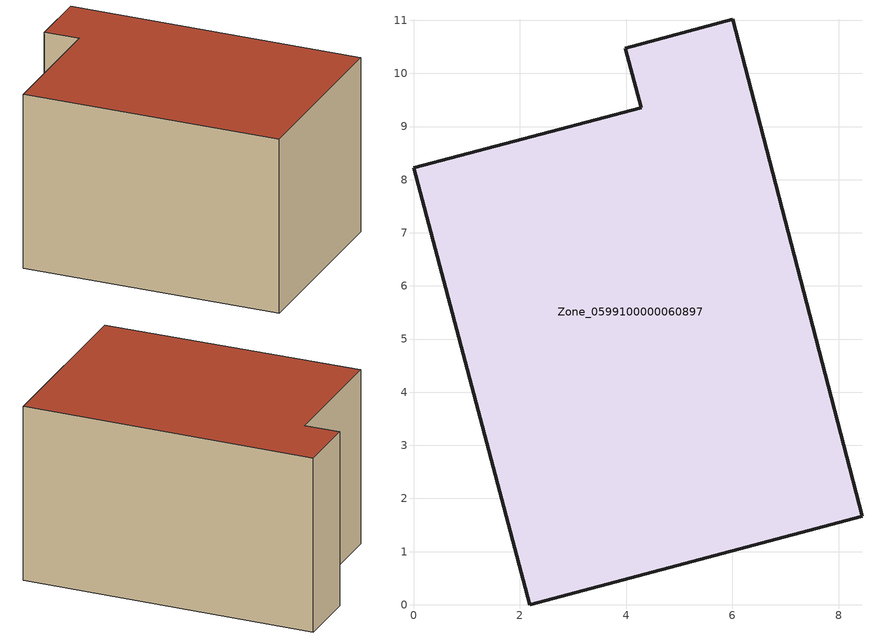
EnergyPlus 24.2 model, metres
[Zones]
Zone_0599100000060897
 floor ground (C_G): 6.01,11.02 8.44,1.66 2.19,0 0,8.23 4.29,9.36 3.99,10.48 z3.33
 wall outside (C_F): 2.19,0 8.44,1.66 6.01,11.02 3.99,10.48 4.29,9.36 0,8.23 2.19,0 z3.33:9.19
 roof outside (C_R): 8.44,1.66 6.01,11.02 3.99,10.48 4.29,9.36 0,8.23 2.19,0 z9.19
[BUILDING]
Pand.0599100000060897: North Axis=0; Terrain=City; Loads Convergence Tolerance Value=0.04; Temperature Convergence Tolerance Value=0.4; Solar Distribution=FullExterior; Maximum Number of Warmup Days=25; Minimum Number of Warmup Days=1
[Site:Location]
Rotterdam.The.Hague.AP_ZH_NLD Design_Conditions: Latitude=51.96; Longitude=4.45; Time Zone=1; Elevation=-4.5
[SITE:GROUNDTEMPERATURE:BUILDINGSURFACE]
18, 18, 18, 18, 18, 18, 18, 18, 18, 18, 18, 18
[MATERIAL] Thermal Absorptance=0.9; Solar Absorptance=0.7; Visible Absorptance=0.7
Name | Roughness | Thickness | Conductivity | Density | Specific Heat
G.TI.1946-1964 | MediumSmooth | 0.15 | 1 | 540 | 1210
F.TI.1946-1964 | Rough | 0.3 | 0.857143 | 1920 | 840
R.TI.1946-1964 | MediumRough | 0.2 | 0.277778 | 1500 | 1000
[CONSTRUCTION]
C_G: G.TI.1946-1964
C_F: F.TI.1946-1964
C_R: R.TI.1946-1964
[ZONE]
Zone_0599100000060897: Type=1; Multiplier=1; Ceiling Height=Autocalculate; Volume=Autocalculate; Floor Area=autocalculate; Part of Total Floor Area=Yes
[ZONEINFILTRATION:DESIGNFLOWRATE]
Infil_Zone_0599100000060897: Zone or ZoneList or Space or SpaceList=Zone_0599100000060897; Schedule=AlwaysOn; Design Flow Rate Calculation Method=Flow/Area; Flow Rate per Floor Area=0.003; Constant Term Coefficient=1; Temperature Term Coefficient=0; Velocity Term Coefficient=0; Velocity Squared Term Coefficient=0
[HVACTEMPLATE:ZONE:IDEALLOADSAIRSYSTEM]
Zone_0599100000060897: Maximum Heating Supply Air Temperature=50; Minimum Cooling Supply Air Temperature=13; Maximum Heating Supply Air Humidity Ratio=0.0156; Minimum Cooling Supply Air Humidity Ratio=0.0077; Heating Limit=NoLimit; Cooling Limit=NoLimit; Dehumidification Control Type=ConstantSensibleHeatRatio; Cooling Sensible Heat Ratio=0.7; Dehumidification Setpoint=60; Humidification Control Type=None; Humidification Setpoint=30; Outdoor Air Method=None; Outdoor Air Flow Rate per Person=0.00944; Outdoor Air Flow Rate per Zone Floor Area=0; Outdoor Air Flow Rate per Zone=0; Demand Controlled Ventilation Type=None; Outdoor Air Economizer Type=NoEconomizer; Heat Recovery Type=None; Sensible Heat Recovery Effectiveness=0.7; Latent Heat Recovery Effectiveness=0.65
[ZONECONTROL:THERMOSTAT]
ThermostatControl_Zone_0599100000060897: Zone or ZoneList=Zone_0599100000060897; Control Type Schedule=DualSetpointControlType; Control 1=Thermostat_Zone_0599100000060897; Temperature Difference Between Cutout And Setpoint=0
[THERMOSTATSETPOINT:DUALSETPOINT]
Thermostat_Zone_0599100000060897: Heating Setpoint Temperature Schedule=HeatingSetpoint_Zone_0599100000060897; Cooling Setpoint Temperature Schedule=CoolingSetpoint_Zone_0599100000060897
[SCHEDULE:COMPACT]
HeatingSetpoint_Zone_0599100000060897: Through: 12/31, For: AllDays, Until: 24:00, 21
CoolingSetpoint_Zone_0599100000060897: Through: 12/31, For: AllDays, Until: 24:00, 24
DualSetpointControlType: Through: 12/31, For: AllDays, Until: 24:00, 4
AlwaysOn: Through: 12/31, For: AllDays, Until: 24:00, 1
